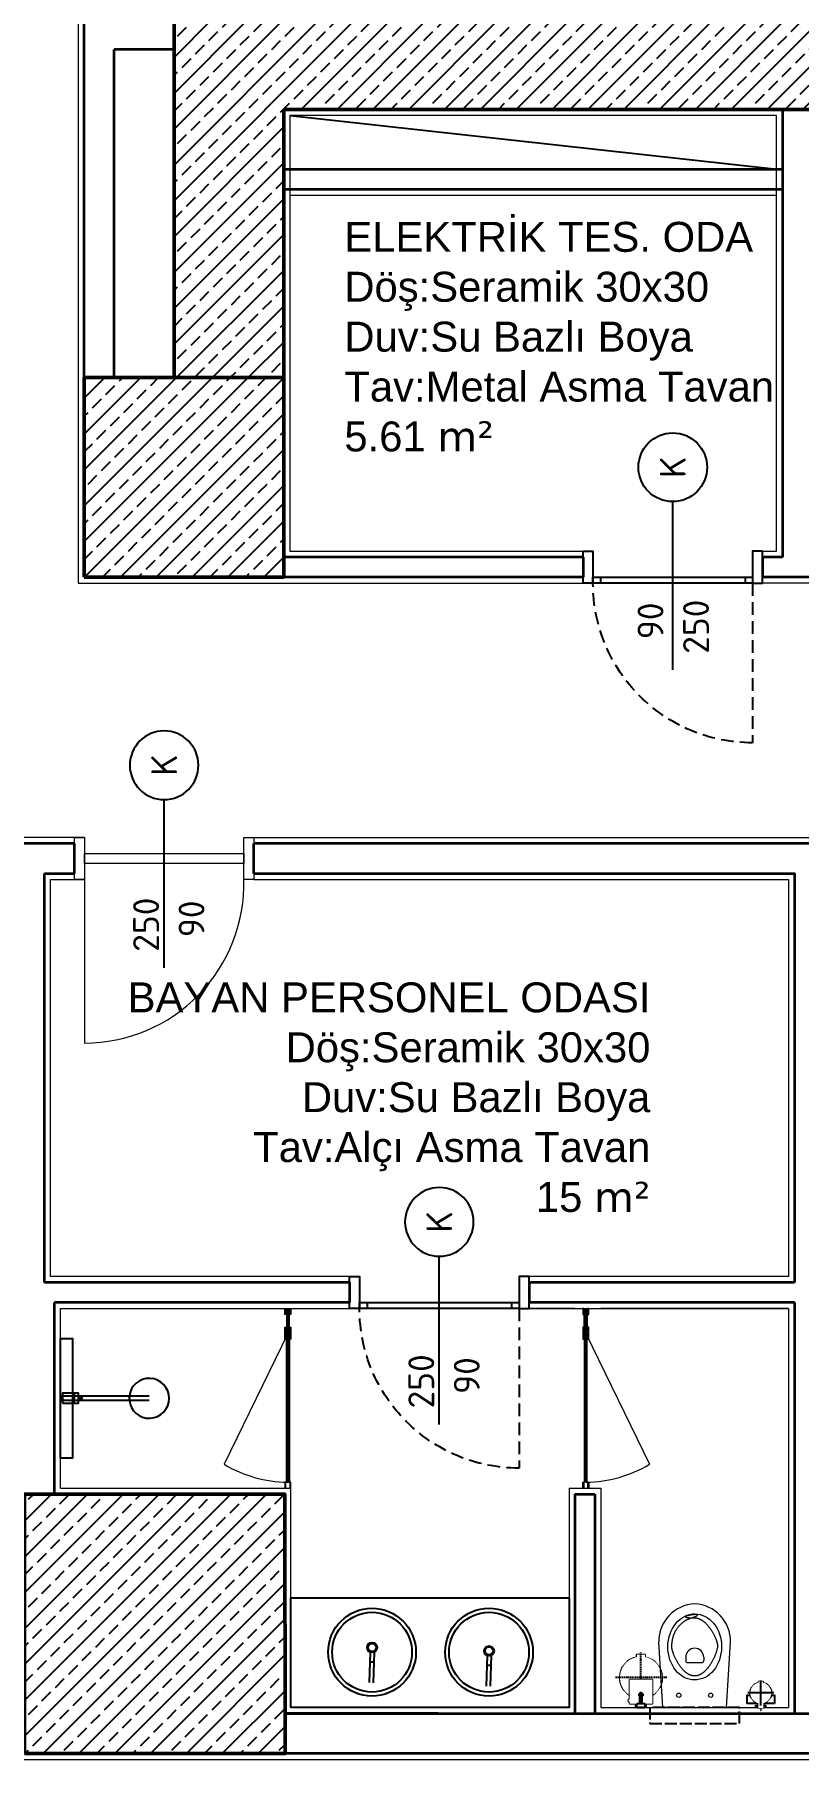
# Model space of a CAD drawing. Header units: millimetres. Extents: x 1443065 to 1517367, y 3763150 to 3779068.
# Drawn here: x 1502028 to 1502411, y 3765844 to 3766709 of the extents above; entities that cross this region are included whole.
import ezdxf
from ezdxf.enums import TextEntityAlignment as Align

# ---------------------------------------------------------------- set-up
doc = ezdxf.new("R2010")
doc.units = ezdxf.units.MM
doc.set_wipeout_variables(frame=1)
for name, pattern in [('ACAD_ISO02W100', [15, 12, -3]), ('HIDDEN', [9.525, 6.35, -3.175]), ('HIDDEN2', [0.1875, 0.125, -0.0625])]:
    doc.linetypes.add(name, pattern=pattern)
for name, color, linetype in [('1 vitrifiye', 141, 'Continuous'), ('1-Tefriş', 51, 'Continuous'), ('HATCH 1', 253, 'Continuous'), ('HIDDEN', 124, 'HIDDEN'), ('m-DOG_', 4, 'Continuous'), ('m-TAR_duvar', 8, 'Continuous'), ('m-TFR_vitrifiye', 1, 'Continuous'), ('m-YAZ_poz', 7, 'Continuous'), ('SANITARY', 152, 'Continuous'), ('SANITARY 1', 124, 'Continuous')]:
    doc.layers.add(name, color=color, linetype=linetype)
for name, color, linetype, lineweight in [('DUVAR', 2, 'Continuous', 35), ('MAHAL', 52, 'Continuous', 13), ('MERDIVEN', 4, 'Continuous', 20), ('SIVA', 3, 'Continuous', 9), ('TASIYICI', 170, 'Continuous', 50), ('TEFRIS', 165, 'Continuous', 15)]:
    doc.layers.add(name, color=color, linetype=linetype, lineweight=lineweight)
doc.styles.add('mono', font='isocpeur.ttf')
doc.styles.get("Standard").update_dxf_attribs({"font": 'arial.ttf'})
pattern_1 = [(45, (78491.543, -87954.948), (-8.98025612, 8.98025612), []), (45, (78500.523, -87954.948), (-8.98025612, 8.98025612), [6.35, -3.175])]

# ---------------------------------------------------------------- blocks, each defined once
blk = doc.blocks.new('m-penpoz')
blk.add_line((0, -1.625), (0, 0))
blk.add_circle((0, 0.332), 0.332)
blk.add_attdef('POZNO', text='', height=0.18).set_placement((0, 0.332), align=Align.MIDDLE)
blk.add_attdef('WIDTH', text='', height=0.18, rotation=90).set_placement((0, -1.625), align=Align.BOTTOM_LEFT)
blk.add_attdef('HEIGHT', text='', height=0.18, rotation=90).set_placement((0.069, -1.625), align=Align.TOP_LEFT)
blk = doc.blocks.new('90lık Kqpı')
at = {"layer": 'm-DOG_', "linetype": 'HIDDEN'}
blk.add_line((-8, -5), (-88, -5), dxfattribs=at)
at = {"layer": 'm-DOG_'}
for p, q in [((-5, -8.77), (-8, -8.77)), ((-5, -81.23), (-8, -81.23))]:
    blk.add_line(p, q, dxfattribs=at)
for points in [[(8, 0), (8, -5), (-8, -5), (-8, 0)], [(-8, -5), (-8, -85), (-5, -85), (-5, -5)], [(8, -90), (8, -85), (-8, -85), (-8, -90)]]:
    blk.add_lwpolyline(points, close=True, dxfattribs=at)
at = {"layer": 'm-DOG_', "linetype": 'HIDDEN'}
blk.add_arc((-8, -5), 80, 180, 270, dxfattribs=at)
blk = doc.blocks.new('A$C00621B5F')
at = {"layer": 'HATCH 1'}
for points in [[(57, -100), (-57, -100)], [(57, -100.7), (-57, -100.7)], [(57, -102), (-57, -102)], [(57, -104.1), (-57, -104.1)], [(57, -106.7), (-57, -106.7)], [(57, -109.9), (-57, -109.9)], [(57, -114.6), (-57, -114.6)], [(57, -122), (-57, -122)]]:
    blk.add_lwpolyline(points, dxfattribs=at)
at = {"layer": 'SANITARY'}
blk.add_lwpolyline([(-20, -20), (-20, 0), (20, 0), (20, -20), (57, -20), (57, -140), (-57, -140), (-57, -40), (-59, -40, -1), (-59, -32), (-57, -32), (-57, -20)], format="xyb", close=True, dxfattribs=at)
at = {"layer": 'SANITARY 1'}
for points in [[(-20, -20), (-20, -20), (-20, 0), (20, 0), (20, -20), (0, -20)], [(-59, -32), (-57, -32)], [(-59, -40), (-57, -40)], [(-57, -32), (-19.2, -32)], [(-18.6, -40), (-57, -40)], [(-2.3, -52.7), (0, -20), (0, -10), (-20, -10), (-20, -20), (-17.7, -52.7)], [(-0.8, -32), (54, -32), (54, -40), (-1.4, -40)]]:
    blk.add_lwpolyline(points, dxfattribs=at)
blk.add_circle((-10, -62.5), 12.5, dxfattribs=at)
blk.add_arc((-59, -36), 4, 90, 270, dxfattribs=at)
blk.add_wipeout([(-57, -20), (-20, -20), (-20, -10), (-20, 0), (20, 0), (20, -20), (57, -20), (57, -140), (-57, -140), (-57, -40), (-59, -40), (-59.7, -39.9), (-60.4, -39.8), (-61, -39.5), (-61.5, -39.1), (-61.8, -38.8), (-62.2, -38.3), (-62.5, -38), (-62.8, -37.3), (-62.9, -36.7), (-63, -36), (-62.9, -35.2), (-62.7, -34.6), (-62.5, -34), (-62.1, -33.5), (-61.7, -33), (-61.2, -32.7), (-60.7, -32.4), (-60.1, -32.1), (-59.7, -32.1), (-59, -32), (-57, -32)]).dxf.layer = 'SANITARY 1'
blk = doc.blocks.new('A$C34477918')
at = {"layer": 'SANITARY'}
blk.add_lwpolyline([(-48, 25), (0, 25), (0, -25), (-48, -25, -0.804346), (-253.1, -20), (-265, -20), (-265, 20), (-253, 20, -0.804515), (-48, 25)], format="xyb", close=True, dxfattribs=at)
at = {"layer": 'SANITARY 1'}
blk.add_lwpolyline([(-265, 20), (-253, 20, 0.087238), (-253.1, -20), (-265, -20)], format="xyb", close=True, dxfattribs=at)
blk.add_lwpolyline([(-48, 25, 0.784465), (-48.1, 25), (0, 25), (0, -25), (-48.1, -25)], format="xyb", dxfattribs=at)
blk.add_arc((-150, 0), 105, 346.22585, 13.77415, dxfattribs=at)
at = {"color": 124}
for points in [[(-253, 20), (-253.7, 15.7), (-254.2, 11.6), (-254.7, 7.6), (-254.7, 4.1), (-255, 0), (-255, -3), (-254.8, -6.5), (-254.4, -9.6), (-253.8, -14.3), (-253.5, -17.3), (-253.1, -20), (-265, -20), (-265, 20)], [(-48, 25), (-47, 19.3), (-45.8, 12.9), (-45.4, 6.5), (-45, 0), (-45.4, -6.5), (-45.7, -12), (-46.5, -17.5), (-48, -25), (0, -25), (0, 25)]]:
    blk.add_wipeout(points, dxfattribs=at).dxf.layer = 'SANITARY'
at = {"color": 21}
blk.add_wipeout([(-45, 0), (-45.8, 12.9), (-48.2, 25.6), (-52.1, 37.9), (-57.5, 49.7), (-64.3, 60.7), (-72.4, 70.7), (-81.7, 79.7), (-92, 87.5), (-103.2, 94), (-115.1, 99), (-127.5, 102.6), (-140.3, 104.6), (-153.2, 105), (-166.1, 103.8), (-178.7, 101), (-190.9, 96.7), (-202.5, 90.9), (-213.3, 83.8), (-223.1, 75.4), (-231.8, 65.8), (-239.3, 55.3), (-245.4, 43.9), (-250.1, 31.8), (-253.2, 19.3), (-254.8, 6.5), (-254.8, -6.5), (-253.2, -19.3), (-250.1, -31.8), (-245.4, -43.9), (-239.3, -55.3), (-231.8, -65.8), (-223.1, -75.4), (-213.3, -83.8), (-202.5, -90.9), (-190.9, -96.7), (-178.7, -101), (-166.1, -103.8), (-153.2, -105), (-140.3, -104.6), (-127.5, -102.6), (-115.1, -99), (-103.2, -94), (-92, -87.5), (-81.7, -79.7), (-72.4, -70.7), (-64.3, -60.7), (-57.5, -49.7), (-52.1, -37.9), (-48.2, -25.6), (-45.8, -12.9)], dxfattribs=at).dxf.layer = 'SANITARY'
at = {"layer": 'HIDDEN'}
for points in [[(-150, 130), (-150, -130)], [(-24, 0), (-276, 0)]]:
    blk.add_lwpolyline(points, dxfattribs=at)
blk = doc.blocks.new('A$C168D751E')
blk.add_wipeout([(0, 0), (17, 0), (17.6, -0.1), (18.2, -0.2), (18.6, -0.5), (19, -0.8), (19.4, -1.2), (19.6, -1.5), (19.8, -2), (19.9, -2.4), (20, -3), (20, -3.6), (20, -15), (56.3, -15), (57.2, -13.7), (58.8, -12.1), (60.2, -11.2), (62, -10.5), (63.3, -10.1), (65, -10), (66.2, -10.1), (68.2, -10.5), (69.7, -11.2), (71, -12), (72.1, -13), (73.1, -14.1), (73.8, -15.2), (74.3, -16.2), (74.7, -17.4), (75, -19), (75, -20.9), (74.7, -22.6), (74, -24.5), (72.9, -26.1), (71.8, -27.3), (70.6, -28.3), (69.4, -29), (68, -29.6), (66.6, -29.9), (65, -30), (63.5, -29.9), (62.2, -29.6), (60.9, -29.1), (59.6, -28.4), (58.8, -27.8), (57.9, -27.1), (57.3, -26.4), (56.8, -25.7), (56.3, -25), (20, -25), (20, -37), (19.7, -38.3), (19.1, -39.1), (18.3, -39.7), (17.7, -39.9), (17, -40), (0, -40)]).dxf.layer = 'SANITARY 1'
at = {"layer": 'SANITARY'}
blk.add_lwpolyline([(0, 0), (0, -40), (17, -40, 0.391502), (20, -37), (20, -25), (56.3, -25, 3.732498), (56.3, -15), (20, -15), (20, -3.6, 0.457252), (17, 0)], format="xyb", close=True, dxfattribs=at)
at = {"layer": 'SANITARY 1'}
blk.add_lwpolyline([(17, 0), (0, 0), (0, -40), (17, -40, 0.414214), (20, -37), (20, -3, 0.414214)], format="xyb", close=True, dxfattribs=at)
for points in [[(20, -15), (56.3, -15)], [(20, -25), (56.3, -25)]]:
    blk.add_lwpolyline(points, dxfattribs=at)
blk.add_circle((65, -20), 5, dxfattribs=at)
blk.add_arc((65, -20), 10, 209.99657, 150.00343, dxfattribs=at)
blk = doc.blocks.new('wc k')
at = {"layer": '1-Tefriş', "linetype": 'HIDDEN2', "ltscale": 0.5}
blk.add_line((431501.05, 73803.41, 1380.72), (431492.05, 73803.41, 1380.72), dxfattribs=at)
at = {"layer": '1-Tefriş'}
for points, elevation in [([(431494.05, 73800.91), (431495.05, 73800.91), (431495.05, 73805.71), (431494.05, 73805.71)], 0), ([(431495.05, 73802.21), (431497.05, 73802.21), (431497.05, 73804.61), (431495.05, 73804.61)], 0), ([(431496.05, 73810.21), (431496.05, 73804.61)], 1380.72), ([(431496.05, 73802.21), (431496.05, 73796.61), (431500.25, 73796.61), (431500.25, 73810.21), (431496.05, 73810.21)], 1380.72)]:
    blk.add_lwpolyline(points, dxfattribs=dict(at, elevation=elevation))
blk = doc.blocks.new('klozet2')
at = {"layer": '1 vitrifiye', "color": 4, "linetype": 'Continuous', "lineweight": 0}
for p, q in [((0, 16), (-33, 18)), ((0, 0), (0, 16)), ((-25.28, 4.5), (-23.56, 4.5)), ((-22.56, -3.5), (-22.56, 3.5)), ((-25.28, -4.5), (-23.56, -4.5))]:
    blk.add_line(p, q, dxfattribs=at)
for centre in [(-6.2, 8), (-6.2, -8)]:
    blk.add_circle(centre, 1.07, dxfattribs=at)
for centre, radius, start, end in [((-33.14, -0.88), 18.88, 89.56564, 177.33804), ((-25.28, 0), 4.5, 90, 180), ((-25.28, 0), 4.5, 180, 270), ((-23.56, 3.5), 1, 0, 90), ((-33.14, 0.88), 18.88, 182.66196, 270.43436), ((-23.56, -3.5), 1, 270, 0)]:
    blk.add_arc(centre, radius, start, end, dxfattribs=at)
at = {"layer": '1-Tefriş', "xscale": -1}
blk.add_blockref('wc k', (431493.99, -73770.29, -1380.72), dxfattribs=at)
at = {"layer": 'SANITARY', "color": 65, "xscale": 0.1, "yscale": 0.1, "zscale": 0.1, "rotation": 359.9999658251877}
blk.add_blockref('A$C34477918', (-0.06, -26.93), dxfattribs=at)
at = {"layer": '1 vitrifiye', "color": 4, "linetype": 'Continuous', "lineweight": 0}
blk.add_line((0, 0), (0, -16), dxfattribs=at)
blk.add_ellipse((-30.43, 0), major_axis=(-16.57, 0.06), ratio=0.812391, dxfattribs=at)
at = {"layer": 'TEFRIS', "color": 4, "linetype": 'Continuous'}
blk.add_lwpolyline([(-45, 0), (-45, 0.14), (-44.99, 0.29), (-44.98, 0.43), (-44.97, 0.57), (-44.95, 0.71), (-44.93, 0.86), (-44.91, 1), (-44.88, 1.14), (-44.85, 1.28), (-44.81, 1.42), (-44.78, 1.56), (-44.73, 1.7), (-44.69, 1.83), (-44.64, 1.97), (-44.59, 2.11), (-44.54, 2.25), (-44.48, 2.38), (-44.42, 2.52), (-44.36, 2.65), (-44.29, 2.79), (-44.22, 2.92), (-44.15, 3.06), (-44.07, 3.19), (-44, 3.32), (-43.92, 3.45), (-43.83, 3.59), (-43.75, 3.72), (-43.66, 3.85), (-43.57, 3.98), (-43.48, 4.1), (-43.38, 4.23), (-43.29, 4.36), (-43.19, 4.48), (-43.09, 4.61), (-42.98, 4.74), (-42.88, 4.86), (-42.77, 4.98), (-42.66, 5.11), (-42.43, 5.35), (-42.2, 5.59), (-41.96, 5.82), (-41.71, 6.06), (-41.46, 6.29), (-41.2, 6.51), (-40.94, 6.73), (-40.67, 6.95), (-40.4, 7.16), (-40.12, 7.37), (-39.84, 7.58), (-39.56, 7.78), (-39.27, 7.98), (-38.99, 8.17), (-38.69, 8.36), (-38.4, 8.54), (-38.11, 8.72), (-37.81, 8.9), (-37.52, 9.07), (-37.23, 9.23), (-36.93, 9.39), (-36.64, 9.54), (-36.35, 9.69), (-36.06, 9.84), (-35.77, 9.98), (-35.48, 10.11), (-35.2, 10.24), (-34.92, 10.36), (-34.65, 10.47), (-34.38, 10.58), (-34.11, 10.69), (-33.85, 10.78), (-33.59, 10.87), (-33.34, 10.96), (-33.1, 11.04), (-32.86, 11.11), (-32.63, 11.17), (-32.41, 11.23), (-32.2, 11.29), (-31.99, 11.33), (-31.79, 11.37), (-31.61, 11.4), (-31.43, 11.42), (-31.26, 11.44), (-31.1, 11.45), (-30.94, 11.45), (-30.77, 11.45), (-30.59, 11.43), (-30.39, 11.41), (-30.19, 11.38), (-29.97, 11.35), (-29.75, 11.31), (-29.51, 11.26), (-29.27, 11.2), (-29.01, 11.14), (-28.75, 11.07), (-28.48, 11), (-28.21, 10.91), (-27.93, 10.82), (-27.64, 10.73), (-27.34, 10.63), (-27.05, 10.52), (-26.74, 10.41), (-26.43, 10.29), (-26.12, 10.16), (-25.81, 10.03), (-25.49, 9.89), (-25.17, 9.75), (-24.85, 9.6), (-24.52, 9.44), (-24.2, 9.28), (-23.87, 9.12), (-23.55, 8.95), (-23.22, 8.77), (-22.9, 8.59), (-22.58, 8.41), (-22.26, 8.21), (-21.94, 8.02), (-21.63, 7.82), (-21.31, 7.61), (-21.01, 7.4), (-20.7, 7.19), (-20.4, 6.97), (-20.11, 6.75), (-19.82, 6.52), (-19.54, 6.29), (-19.27, 6.05), (-19, 5.81), (-18.87, 5.69), (-18.74, 5.57), (-18.61, 5.45), (-18.49, 5.32), (-18.36, 5.2), (-18.24, 5.07), (-18.12, 4.94), (-18.01, 4.81), (-17.89, 4.69), (-17.78, 4.56), (-17.67, 4.43), (-17.57, 4.29), (-17.46, 4.16), (-17.36, 4.03), (-17.26, 3.89), (-17.17, 3.76), (-17.08, 3.62), (-16.99, 3.49), (-16.9, 3.35), (-16.82, 3.21), (-16.74, 3.07), (-16.66, 2.93), (-16.58, 2.79), (-16.51, 2.65), (-16.45, 2.51), (-16.38, 2.37), (-16.32, 2.23), (-16.26, 2.08), (-16.21, 1.94), (-16.16, 1.79), (-16.11, 1.65), (-16.07, 1.5), (-16.03, 1.35), (-15.99, 1.2), (-15.96, 1.06), (-15.94, 0.91), (-15.91, 0.76), (-15.89, 0.61), (-15.88, 0.46), (-15.87, 0.3), (-15.86, 0.15), (-15.86, 0), (-15.86, -0.15), (-15.87, -0.3), (-15.88, -0.44), (-15.89, -0.59), (-15.91, -0.73), (-15.93, -0.88), (-15.96, -1.02), (-15.99, -1.17), (-16.02, -1.31), (-16.06, -1.46), (-16.1, -1.6), (-16.14, -1.74), (-16.19, -1.88), (-16.24, -2.02), (-16.29, -2.17), (-16.35, -2.31), (-16.41, -2.44), (-16.47, -2.58), (-16.54, -2.72), (-16.61, -2.86), (-16.68, -3), (-16.76, -3.13), (-16.83, -3.27), (-16.92, -3.4), (-17, -3.54), (-17.09, -3.67), (-17.18, -3.8), (-17.27, -3.93), (-17.36, -4.07), (-17.46, -4.2), (-17.56, -4.33), (-17.66, -4.45), (-17.77, -4.58), (-17.88, -4.71), (-17.98, -4.84), (-18.1, -4.96), (-18.21, -5.09), (-18.32, -5.21), (-18.44, -5.33), (-18.56, -5.46), (-18.81, -5.7), (-19.06, -5.94), (-19.32, -6.17), (-19.58, -6.4), (-19.86, -6.63), (-20.13, -6.85), (-20.41, -7.07), (-20.7, -7.28), (-20.99, -7.49), (-21.29, -7.7), (-21.58, -7.9), (-21.88, -8.1), (-22.19, -8.29), (-22.49, -8.48), (-22.8, -8.66), (-23.11, -8.84), (-23.42, -9.01), (-23.73, -9.18), (-24.03, -9.34), (-24.34, -9.5), (-24.65, -9.65), (-24.96, -9.8), (-25.26, -9.94), (-25.56, -10.07), (-25.86, -10.2), (-26.16, -10.33), (-26.45, -10.45), (-26.74, -10.56), (-27.02, -10.66), (-27.3, -10.76), (-27.57, -10.86), (-27.84, -10.94), (-28.1, -11.03), (-28.35, -11.1), (-28.6, -11.17), (-28.84, -11.23), (-29.07, -11.28), (-29.29, -11.33), (-29.51, -11.37), (-29.71, -11.4), (-29.91, -11.43), (-30.09, -11.45), (-30.27, -11.46), (-30.43, -11.46), (-30.65, -11.46), (-30.88, -11.46), (-31.12, -11.45), (-31.36, -11.44), (-31.59, -11.43), (-31.83, -11.41), (-32.06, -11.39), (-32.29, -11.37), (-32.51, -11.35), (-32.73, -11.33), (-32.96, -11.3), (-33.17, -11.27), (-33.39, -11.24), (-33.6, -11.2), (-33.81, -11.17), (-34.02, -11.13), (-34.23, -11.09), (-34.43, -11.04), (-34.63, -11), (-34.83, -10.95), (-35.02, -10.9), (-35.22, -10.85), (-35.41, -10.8), (-35.59, -10.75), (-35.78, -10.69), (-35.96, -10.63), (-36.15, -10.57), (-36.32, -10.51), (-36.5, -10.45), (-36.67, -10.38), (-36.85, -10.32), (-37.02, -10.25), (-37.18, -10.18), (-37.35, -10.11), (-37.51, -10.04), (-37.67, -9.96), (-37.83, -9.89), (-37.99, -9.81), (-38.14, -9.74), (-38.29, -9.66), (-38.44, -9.58), (-38.59, -9.5), (-38.88, -9.33), (-39.16, -9.16), (-39.43, -8.99), (-39.69, -8.82), (-39.94, -8.64), (-40.19, -8.46), (-40.43, -8.27), (-40.66, -8.09), (-40.88, -7.9), (-41.1, -7.71), (-41.31, -7.52), (-41.51, -7.33), (-41.7, -7.14), (-41.88, -6.95), (-42.06, -6.76), (-42.23, -6.57), (-42.4, -6.38), (-42.55, -6.19), (-42.7, -6), (-42.85, -5.82), (-42.98, -5.64), (-43.12, -5.46), (-43.24, -5.28), (-43.36, -5.1), (-43.47, -4.93), (-43.58, -4.77), (-43.68, -4.6), (-43.77, -4.45), (-43.86, -4.29), (-43.94, -4.14), (-44.02, -4), (-44.09, -3.86), (-44.22, -3.61), (-44.32, -3.38), (-44.41, -3.18), (-44.48, -3.01), (-44.53, -2.87), (-44.56, -2.78), (-44.76, -2.17), (-44.95, -1.61), (-45.12, -1.11), (-45.29, -0.65), (-45.44, -0.25), (-45.58, 0.1), (-45.65, 0.26), (-45.71, 0.41), (-45.78, 0.54), (-45.84, 0.67), (-45.89, 0.78), (-45.95, 0.89), (-46, 0.98), (-46.05, 1.06), (-46.1, 1.14), (-46.14, 1.2), (-46.19, 1.26), (-46.23, 1.3), (-46.26, 1.34), (-46.3, 1.37), (-46.33, 1.39), (-46.37, 1.4), (-46.4, 1.41), (-46.42, 1.4), (-46.45, 1.39), (-46.47, 1.37), (-46.5, 1.35), (-46.52, 1.32), (-46.54, 1.28), (-46.55, 1.23), (-46.57, 1.18), (-46.58, 1.12), (-46.59, 1.06), (-46.6, 0.99), (-46.61, 0.92), (-46.62, 0.84), (-46.62, 0.66), (-46.63, 0.47), (-46.62, 0.27), (-46.61, 0.05), (-46.6, -0.18), (-46.58, -0.42), (-46.56, -0.67), (-46.53, -0.93), (-46.5, -1.19), (-46.46, -1.46), (-46.42, -1.72), (-46.38, -1.99), (-46.33, -2.25), (-46.28, -2.51), (-46.23, -2.76), (-46.18, -3), (-46.13, -3.24), (-46.07, -3.46), (-46.01, -3.67), (-45.96, -3.86), (-45.9, -4.04), (-45.84, -4.2), (-45.81, -4.27), (-45.78, -4.34), (-45.75, -4.4), (-45.72, -4.45), (-45.69, -4.5), (-45.66, -4.55), (-45.63, -4.58), (-45.6, -4.61), (-45.57, -4.63), (-45.55, -4.65), (-45.52, -4.66), (-45.49, -4.66), (-45.46, -4.65), (-45.44, -4.63), (-45.41, -4.61), (-45.38, -4.58), (-45.36, -4.54), (-45.33, -4.49), (-45.31, -4.43), (-45.29, -4.36), (-45.26, -4.28), (-45.24, -4.19), (-45.22, -4.09), (-45.2, -3.98), (-45.18, -3.87), (-45.16, -3.74), (-45.14, -3.59), (-45.13, -3.44), (-45.11, -3.28), (-45.09, -3.1), (-45.07, -2.71), (-45.04, -2.28), (-45.02, -1.79), (-45.01, -1.25), (-45, -0.65), (-45, 0)], close=True, dxfattribs=at)
at = {"layer": 'SANITARY', "color": 65}
for name, p, xscale, yscale, zscale, rotation in [('A$C34477918', (0.14, 33.12, -1380.72), 0.05, 0.05, 0.05, 359.9999658251877), ('A$C00621B5F', (0, -26.93), -0.1, 0.1, 0.1, 269.9999658251876)]:
    blk.add_blockref(name, p, dxfattribs=dict(at, xscale=xscale, yscale=yscale, zscale=zscale, rotation=rotation))
at = {"layer": '1 vitrifiye', "color": 4, "linetype": 'Continuous', "lineweight": 0}
blk.add_line((0, -16), (-33, -18), dxfattribs=at)
at = {"layer": 'SANITARY', "color": 124, "xscale": -0.1, "yscale": 0.1, "zscale": 0.1}
blk.add_blockref('A$C168D751E', (0, -24.93), dxfattribs=at)
at = {"layer": '1 vitrifiye', "color": 4, "linetype": 'ACAD_ISO02W100', "ltscale": 0.5}
blk.add_lwpolyline([(0, -22.5), (8, -22.5), (8, 22.5), (0, 22.5)], close=True, dxfattribs=at)

msp = doc.modelspace()

# ---------------------------------------------------------------- hatches: boundary and pattern name
at = {"layer": 'm-TAR_duvar'}
h = msp.add_hatch(dxfattribs=at)
h.set_pattern_fill('ANSI33', color=256, scale=2)
h.set_pattern_definition(pattern_1)
h.paths.add_polyline_path([(1502828.56, 3766715.97), (1502828.56, 3766725.97), (1502783.56, 3766725.97), (1502783.56, 3766715.97), (1502098.49, 3766715.97), (1502098.49, 3766536.58), (1502153.49, 3766536.58), (1502153.49, 3766670.97), (1502773.56, 3766670.97), (1502773.56, 3766536.58), (1502828.56, 3766536.58)])
h = msp.add_hatch(dxfattribs=at)
h.set_pattern_fill('ANSI33', color=256, scale=2)
h.set_pattern_definition(pattern_1)
h.paths.add_polyline_path([(1502153.49, 3766536.58), (1502053.49, 3766536.58), (1502053.49, 3766436.58), (1502153.49, 3766436.58)])
h = msp.add_hatch(dxfattribs=at)
h.set_pattern_fill('ANSI33', color=256, scale=2)
h.set_pattern_definition([(45, (79361.977, -91424.947), (-8.98025612, 8.98025612), []), (45, (79370.957, -91424.947), (-8.98025612, 8.98025612), [6.35, -3.175])])
h.paths.add_polyline_path([(1502023.38, 3765847.09), (1502154.03, 3765847.09), (1502153.81, 3765977.09), (1502023.38, 3765977.09)])

# ---------------------------------------------------------------- linework, layer by layer
at = {"layer": 'DUVAR'}
for p, q in [((1502053.32, 3766536.8), (1502053.32, 3766716.05)), ((1502098.32, 3766701.05), (1502068.32, 3766701.05)), ((1502068.32, 3766536.8), (1502068.32, 3766701.05)), ((1502403.35, 3766670.97), (1502403.35, 3766446.58)), ((1502153.5, 3766640.97), (1502403.53, 3766640.97)), ((1502153.5, 3766630.97), (1502403.53, 3766630.97)), ((1502303.32, 3766446.58), (1502153.32, 3766446.58)), ((1502303.32, 3766446.58), (1502303.32, 3766436.58)), ((1502403.35, 3766446.58), (1502393.32, 3766446.58)), ((1502393.32, 3766446.58), (1502393.32, 3766436.58)), ((1502303.32, 3766436.58), (1502153.32, 3766436.58)), ((1502533.35, 3766436.58), (1502393.32, 3766436.58)), ((1502048.38, 3766303.09), (1502008.38, 3766303.09)), ((1502048.38, 3766288.09), (1502048.38, 3766303.09)), ((1502773.38, 3766303.09), (1502138.38, 3766303.09)), ((1502138.38, 3766288.09), (1502138.38, 3766303.09)), ((1502033.38, 3766083.09), (1502033.38, 3766288.09)), ((1502186.3, 3766083.09), (1502033.38, 3766083.09)), ((1502409.3, 3766083.09), (1502276.3, 3766083.09)), ((1502038.38, 3765977.09), (1502038.38, 3766073.09)), ((1502186.3, 3766073.09), (1502038.38, 3766073.09)), ((1502409.3, 3766073.09), (1502276.3, 3766073.09)), ((1502299.3, 3765977.09), (1502309.3, 3765977.09)), ((1502153.81, 3765867.09), (1502254.17, 3765867.09)), ((1502230.7, 3765867.09), (1502154, 3765867.09)), ((1502154, 3765867.08), (1502657.94, 3765867.08)), ((1502264.17, 3765867.09), (1502409.3, 3765867.09)), ((1502291.25, 3765867.08), (1502657.94, 3765867.08)), ((1502743.38, 3765847.09), (1502153.36, 3765847.09))]:
    msp.add_line(p, q, dxfattribs=at)
for points in [[(1502033.38, 3766288.09), (1502048.38, 3766288.09)], [(1502138.38, 3766288.09), (1502409.3, 3766288.09), (1502409.3, 3766083.09)], [(1502186.3, 3766083.09), (1502186.3, 3766073.09)], [(1502276.3, 3766083.09), (1502276.3, 3766073.09)], [(1502409.3, 3766073.09), (1502409.3, 3765867.08)], [(1502299.3, 3765977.09), (1502299.3, 3765867.08)], [(1502309.3, 3765977.09), (1502309.3, 3765867.08)]]:
    msp.add_lwpolyline(points, dxfattribs=at)
at = {"layer": 'm-TFR_vitrifiye'}
for p, q in [((1502156.5, 3766667.97), (1502400.53, 3766640.97)), ((1502196.36, 3765882.6), (1502196.81, 3765897.89)), ((1502198.36, 3765882.54), (1502198.81, 3765897.83)), ((1502198.66, 3765892.83), (1502196.66, 3765892.89)), ((1502254.96, 3765880.89), (1502255.41, 3765896.18)), ((1502257.26, 3765891.12), (1502255.26, 3765891.18)), ((1502256.96, 3765880.84), (1502257.41, 3765896.12))]:
    msp.add_line(p, q, dxfattribs=at)
for points in [[(1502041.38, 3766055.03), (1502047.38, 3766055.03), (1502047.38, 3765995.03), (1502041.38, 3765995.03)], [(1502042.38, 3766022.59), (1502050.38, 3766022.59), (1502050.38, 3766027.59), (1502042.38, 3766027.59)], [(1502156.81, 3765925.08), (1502296.3, 3765925.08), (1502296.3, 3765870.08), (1502156.81, 3765870.08)]]:
    msp.add_lwpolyline(points, close=True, dxfattribs=at)
for points in [[(1502047.88, 3766022.59), (1502047.88, 3766027.59)], [(1502048.38, 3766022.59), (1502048.38, 3766027.59)], [(1502085.88, 3766026.09), (1502041.38, 3766026.09), (1502041.38, 3766024.09), (1502085.88, 3766024.09)]]:
    msp.add_lwpolyline(points, dxfattribs=at)
msp.add_lwpolyline([(1502052.38, 3766025.04), (1502052.38, 3766025.14, 0.414214), (1502052.18, 3766025.34), (1502050.38, 3766025.34), (1502050.38, 3766024.84), (1502052.18, 3766024.84, 0.414214)], format="xyb", close=True, dxfattribs=at)
for centre, radius in [((1502197.58, 3765897.85), 22), ((1502197.58, 3765897.85), 20), ((1502256.21, 3765897.85), 22), ((1502256.21, 3765897.85), 20), ((1502197.62, 3765900.2), 2.5), ((1502197.62, 3765900.2), 2), ((1502256.22, 3765898.49), 2.5), ((1502256.22, 3765898.49), 2)]:
    msp.add_circle(centre, radius, dxfattribs=at)
for centre, radius, start, end in [((1502085.88, 3766025.09), 10, 185.73917, 174.26083), ((1502075.17, 3766025.09), 1, 270, 90)]:
    msp.add_arc(centre, radius, start, end, dxfattribs=at)
at = {"layer": 'MERDIVEN'}
for p, q in [((1502053.38, 3766293.09), (1502053.38, 3766203.09)), ((1502153.92, 3766067.59, 0), (1502154.32, 3766067.59, 0)), ((1502156.42, 3766067.59, 0), (1502156.81, 3766067.59, 0)), ((1502303.7, 3766067.59, 0), (1502303.3, 3766067.59, 0)), ((1502306.2, 3766067.59, 0), (1502305.8, 3766067.59, 0)), ((1502154.32, 3766057.79, 0), (1502153.92, 3766057.79, 0)), ((1502156.81, 3766057.79, 0), (1502156.42, 3766057.79, 0)), ((1502303.3, 3766057.79, 0), (1502303.7, 3766057.79, 0)), ((1502305.8, 3766057.79, 0), (1502306.2, 3766057.79, 0)), ((1502153.92, 3765982.59, 0), (1502154.32, 3765982.59, 0)), ((1502156.42, 3765982.59, 0), (1502156.81, 3765982.59, 0)), ((1502303.7, 3765982.59, 0), (1502303.3, 3765982.59, 0)), ((1502306.2, 3765982.59, 0), (1502305.8, 3765982.59, 0))]:
    msp.add_line(p, q, dxfattribs=at)
at = {"layer": 'MERDIVEN', "extrusion": (-4.29454e-08, 2.75658e-07, 1)}
for p, q in [((1502154.63, 3766069.54, 0), (1502154.63, 3766058.34, 0)), ((1502156.13, 3766058.34, 0), (1502156.13, 3766069.54, 0))]:
    msp.add_line(p, q, dxfattribs=at)
at = {"layer": 'MERDIVEN', "extrusion": (4.29454e-08, 2.75658e-07, 1)}
for p, q in [((1502303.98, 3766058.34, 0), (1502303.98, 3766069.54, 0)), ((1502305.48, 3766069.54, 0), (1502305.48, 3766058.34, 0))]:
    msp.add_line(p, q, dxfattribs=at)
at = {"layer": 'MERDIVEN', "extrusion": (-4.38494e-08, 1.50405e-07, 1)}
for p, q in [((1502154.63, 3766058.34, 0), (1502154.89, 3766058.04, 0)), ((1502154.89, 3766058.04, 0), (1502155.88, 3766058.04, 0)), ((1502156.13, 3766058.34, 0), (1502155.88, 3766058.04, 0)), ((1502154.63, 3765983.38, 0), (1502154.89, 3765983.09, 0)), ((1502154.89, 3765983.09, 0), (1502155.88, 3765983.09, 0)), ((1502156.13, 3765983.38, 0), (1502155.88, 3765983.09, 0))]:
    msp.add_line(p, q, dxfattribs=at)
at = {"layer": 'MERDIVEN', "extrusion": (-4.38494e-08, -1.50405e-07, 1)}
for p, q in [((1502154.63, 3766057.24, 0), (1502154.89, 3766057.54, 0)), ((1502154.89, 3766057.54, 0), (1502155.88, 3766057.54, 0)), ((1502156.13, 3766057.24, 0), (1502155.88, 3766057.54, 0))]:
    msp.add_line(p, q, dxfattribs=at)
at = {"layer": 'MERDIVEN', "extrusion": (-4.29454e-08, -2.75658e-07, 1)}
for p, q in [((1502154.63, 3765983.38, 0), (1502154.63, 3766057.24, 0)), ((1502156.13, 3766057.24, 0), (1502156.13, 3765983.38, 0))]:
    msp.add_line(p, q, dxfattribs=at)
at = {"layer": 'MERDIVEN', "extrusion": (4.38494e-08, 1.50405e-07, 1)}
for p, q in [((1502303.98, 3766058.34, 0), (1502304.23, 3766058.04, 0)), ((1502305.23, 3766058.04, 0), (1502304.23, 3766058.04, 0)), ((1502305.48, 3766058.34, 0), (1502305.23, 3766058.04, 0)), ((1502303.98, 3765983.38, 0), (1502304.23, 3765983.09, 0)), ((1502305.23, 3765983.09, 0), (1502304.23, 3765983.09, 0)), ((1502305.48, 3765983.38, 0), (1502305.23, 3765983.09, 0))]:
    msp.add_line(p, q, dxfattribs=at)
at = {"layer": 'MERDIVEN', "extrusion": (4.38494e-08, -1.50405e-07, 1)}
for p, q in [((1502303.98, 3766057.24, 0), (1502304.23, 3766057.54, 0)), ((1502305.23, 3766057.54, 0), (1502304.23, 3766057.54, 0)), ((1502305.48, 3766057.24, 0), (1502305.23, 3766057.54, 0))]:
    msp.add_line(p, q, dxfattribs=at)
at = {"layer": 'MERDIVEN', "extrusion": (4.29454e-08, -2.75658e-07, 1)}
for p, q in [((1502303.98, 3766057.24, 0), (1502303.98, 3765983.38, 0)), ((1502305.48, 3765983.38, 0), (1502305.48, 3766057.24, 0))]:
    msp.add_line(p, q, dxfattribs=at)
at = {"layer": 'MERDIVEN'}
for points in [[(1502048.38, 3766285.09), (1502048.38, 3766306.09), (1502053.38, 3766306.09), (1502053.38, 3766285.09)], [(1502133.38, 3766285.09), (1502133.38, 3766306.09), (1502138.38, 3766306.09), (1502138.38, 3766285.09)], [(1502133.38, 3766298.09), (1502133.38, 3766293.09), (1502053.38, 3766293.09), (1502053.38, 3766298.09)]]:
    msp.add_lwpolyline(points, close=True, dxfattribs=at)
at = {"layer": 'MERDIVEN', "extrusion": (-4.38554e-08, 1.50062e-07, 1), "elevation": 0.5}
for points in [[(1502153.92, 3766067.09), (1502153.92, 3766070.09), (1502154.32, 3766070.09), (1502154.32, 3766067.09)], [(1502156.42, 3766067.09), (1502156.42, 3766070.09), (1502156.81, 3766070.09), (1502156.81, 3766067.09)]]:
    msp.add_lwpolyline(points, close=True, dxfattribs=at)
at = {"layer": 'MERDIVEN', "extrusion": (4.38554e-08, 1.50062e-07, 1), "elevation": 0.63}
for points in [[(1502303.7, 3766067.09), (1502303.7, 3766070.09), (1502303.3, 3766070.09), (1502303.3, 3766067.09)], [(1502306.2, 3766067.09), (1502306.2, 3766070.09), (1502305.8, 3766070.09), (1502305.8, 3766067.09)]]:
    msp.add_lwpolyline(points, close=True, dxfattribs=at)
at = {"layer": 'MERDIVEN', "extrusion": (-4.29466e-08, 2.76e-07, 1), "elevation": 0.97}
msp.add_lwpolyline([(1502155.18, 3766069.84), (1502155.18, 3766058.04), (1502155.58, 3766058.04), (1502155.58, 3766069.84)], dxfattribs=at)
at = {"layer": 'MERDIVEN', "extrusion": (4.29466e-08, 2.76e-07, 1), "elevation": 1.1}
msp.add_lwpolyline([(1502304.93, 3766069.84), (1502304.93, 3766058.04), (1502304.53, 3766058.04), (1502304.53, 3766069.84)], dxfattribs=at)
at = {"layer": 'MERDIVEN', "extrusion": (-4.29466e-08, -2.76e-07, 1), "elevation": -1.1}
for points in [[(1502155.38, 3766057.54), (1502123.54, 3765992.05)], [(1502155.18, 3765983.09), (1502155.18, 3766057.54), (1502155.58, 3766057.54), (1502155.58, 3765983.09)]]:
    msp.add_lwpolyline(points, dxfattribs=at)
at = {"layer": 'MERDIVEN', "extrusion": (-4.38506e-08, -1.50748e-07, 1), "elevation": -0.63}
for points in [[(1502154.32, 3766060.79), (1502154.32, 3766054.79), (1502153.92, 3766054.79), (1502153.92, 3766060.79)], [(1502156.42, 3766054.79), (1502156.42, 3766060.79), (1502156.81, 3766060.79), (1502156.81, 3766054.79)]]:
    msp.add_lwpolyline(points, close=True, dxfattribs=at)
at = {"layer": 'MERDIVEN', "extrusion": (4.38506e-08, -1.50748e-07, 1), "elevation": -0.5}
for points in [[(1502303.7, 3766054.79), (1502303.7, 3766060.79), (1502303.3, 3766060.79), (1502303.3, 3766054.79)], [(1502305.8, 3766060.79), (1502305.8, 3766054.79), (1502306.2, 3766054.79), (1502306.2, 3766060.79)]]:
    msp.add_lwpolyline(points, close=True, dxfattribs=at)
at = {"layer": 'MERDIVEN', "extrusion": (4.29466e-08, -2.76e-07, 1), "elevation": -0.97}
for points in [[(1502304.93, 3765983.09), (1502304.93, 3766057.54), (1502304.53, 3766057.54), (1502304.53, 3765983.09)], [(1502304.73, 3766057.54), (1502336.57, 3765992.05)]]:
    msp.add_lwpolyline(points, dxfattribs=at)
at = {"layer": 'MERDIVEN', "extrusion": (-4.38554e-08, -1.50062e-07, 1), "elevation": -0.63}
for points in [[(1502153.92, 3765983.09), (1502153.92, 3765980.09), (1502154.32, 3765980.09), (1502154.32, 3765983.09)], [(1502156.42, 3765983.09), (1502156.42, 3765980.09), (1502156.81, 3765980.09), (1502156.81, 3765983.09)]]:
    msp.add_lwpolyline(points, close=True, dxfattribs=at)
at = {"layer": 'MERDIVEN', "extrusion": (4.38554e-08, -1.50062e-07, 1), "elevation": -0.5}
for points in [[(1502303.7, 3765983.09), (1502303.7, 3765980.09), (1502303.3, 3765980.09), (1502303.3, 3765983.09)], [(1502306.2, 3765983.09), (1502306.2, 3765980.09), (1502305.8, 3765980.09), (1502305.8, 3765983.09)]]:
    msp.add_lwpolyline(points, close=True, dxfattribs=at)
at = {"layer": 'MERDIVEN'}
for centre, radius, start, end in [((1502053.38, 3766283.11), 80.02, 270, 1.41464), ((1502155.38, 3766044.11, 0), 61.03, 238.54776, 269.81229), ((1502304.73, 3766044.11, 0), 61.03, 270.18771, 301.45224)]:
    msp.add_arc(centre, radius, start, end, dxfattribs=at)
at = {"layer": 'SIVA'}
for p, q in [((1502156.5, 3766627.97), (1502400.53, 3766627.97)), ((1502533.35, 3766433.58), (1502393.32, 3766433.58)), ((1502053.38, 3766306.09), (1502008.38, 3766306.09)), ((1502186.3, 3766086.09), (1502036.38, 3766086.09)), ((1502041.38, 3765980.09), (1502041.38, 3766070.09)), ((1502041.38, 3766070.09), (1502312.3, 3766070.09)), ((1502299.3, 3766070.09), (1502276.3, 3766070.09)), ((1502406.3, 3766070.09), (1502312.3, 3766070.09)), ((1502041.38, 3765980.09), (1502156.81, 3765980.09)), ((1502296.3, 3765980.09), (1502312.3, 3765980.09))]:
    msp.add_line(p, q, dxfattribs=at)
for points in [[(1501970.55, 3765854.59), (1501970.55, 3765844.09), (1504649.38, 3765844.09), (1504649.38, 3768859.58), (1503776.81, 3768859.58), (1503776.32, 3769450.09), (1501795.91, 3769450.09)], [(1501976.63, 3767200.2), (1502223.38, 3767200.2), (1502223.38, 3766915.79), (1502239.38, 3766915.79), (1502239.38, 3766718.97), (1502050.32, 3766718.97), (1502050.32, 3766433.58), (1502303.32, 3766433.58)], [(1502393.32, 3766449.58), (1502400.35, 3766449.58), (1502400.35, 3766667.97), (1502156.32, 3766667.97), (1502156.32, 3766449.58), (1502303.32, 3766449.58)], [(1502138.38, 3766306.09), (1502770.38, 3766306.09), (1502770.38, 3766313.09)], [(1502036.38, 3766086.09), (1502036.38, 3766285.09), (1502053.38, 3766285.08)], [(1502138.38, 3766285.09), (1502406.3, 3766285.09), (1502406.3, 3766086.09), (1502276.3, 3766086.09)], [(1502312.3, 3766070.09), (1502406.3, 3766070.09), (1502406.3, 3765870.08)], [(1502296.3, 3765980.09), (1502296.3, 3765870.08), (1502156.81, 3765870.08), (1502156.81, 3765980.09)], [(1502312.3, 3765980.09), (1502312.3, 3765870.08), (1502406.3, 3765870.08)], [(1502406.3, 3765867.09), (1502406.3, 3765867.08)]]:
    msp.add_lwpolyline(points, dxfattribs=at)
at = {"layer": 'TASIYICI'}
for p, q in [((1502098.32, 3766715.97), (1502098.32, 3766536.58)), ((1502153.32, 3766670.97), (1502773.38, 3766670.97)), ((1502153.32, 3766670.97), (1502153.32, 3766536.58))]:
    msp.add_line(p, q, dxfattribs=at)
for points in [[(1502053.32, 3766436.58), (1502153.32, 3766436.58), (1502153.32, 3766536.58), (1502053.32, 3766536.58)], [(1502023.38, 3765847.09), (1502154.03, 3765847.09), (1502153.81, 3765977.09), (1502023.38, 3765977.09)]]:
    msp.add_lwpolyline(points, close=True, dxfattribs=at)

# ---------------------------------------------------------------- block references
at = {"layer": 'm-YAZ_poz'}
ref = msp.add_blockref('m-penpoz', (1502348.32, 3766474.43), dxfattribs=dict(at, xscale=51.83999999999998, yscale=51.83999999999998, zscale=51.83999999999998, rotation=0.0004505966874108402))
ref.add_attrib('WIDTH', '90', dxfattribs={"layer": '0', "height": 12.96, "rotation": 90, "style": 'mono'}).set_placement((1502347.53, 3766423.88), align=Align.BOTTOM_RIGHT)
ref.add_attrib('HEIGHT', '250', dxfattribs={"layer": '0', "height": 12.96, "rotation": 90, "style": 'mono'}).set_placement((1502370.33, 3766425.33), align=Align.BOTTOM_RIGHT)
ref.add_attrib('POZNO', 'K', dxfattribs={"layer": '0', "height": 12.96, "rotation": 90, "style": 'mono'}).set_placement((1502348.32, 3766491.64), align=Align.MIDDLE_CENTER)
ref = msp.add_blockref('m-penpoz', (1502093.38, 3766325.11), dxfattribs=dict(at, xscale=-51.83999999999998, yscale=51.83999999999998, zscale=51.83999999999998, rotation=359.9995494033126))
ref.add_attrib('WIDTH', '90', dxfattribs={"layer": '0', "height": 12.96, "rotation": 90, "style": 'mono'}).set_placement((1502117.49, 3766274.56), align=Align.BOTTOM_RIGHT)
ref.add_attrib('HEIGHT', '250', dxfattribs={"layer": '0', "height": 12.96, "rotation": 90, "style": 'mono'}).set_placement((1502094.69, 3766276.01), align=Align.BOTTOM_RIGHT)
ref.add_attrib('POZNO', 'K', dxfattribs={"layer": '0', "height": 12.96, "rotation": 90, "style": 'mono'}).set_placement((1502093.38, 3766342.32), align=Align.MIDDLE_CENTER)
ref = msp.add_blockref('m-penpoz', (1502231.3, 3766096.26), dxfattribs=dict(at, xscale=-51.83999999999998, yscale=51.83999999999998, zscale=51.83999999999998, rotation=359.9995494033126))
ref.add_attrib('WIDTH', '90', dxfattribs={"layer": '0', "height": 12.96, "rotation": 90, "style": 'mono'}).set_placement((1502255.42, 3766045.71), align=Align.BOTTOM_RIGHT)
ref.add_attrib('HEIGHT', '250', dxfattribs={"layer": '0', "height": 12.96, "rotation": 90, "style": 'mono'}).set_placement((1502232.62, 3766047.16), align=Align.BOTTOM_RIGHT)
ref.add_attrib('POZNO', 'K', dxfattribs={"layer": '0', "height": 12.96, "rotation": 90, "style": 'mono'}).set_placement((1502231.3, 3766113.47), align=Align.MIDDLE_CENTER)
at = {"layer": 'TEFRIS', "color": 6, "lineweight": 18, "xscale": -1, "rotation": 270}
for p in [(1502393.32, 3766441.58), (1502276.3, 3766078.09)]:
    msp.add_blockref('90lık Kqpı', p, dxfattribs=at)

# ---------------------------------------------------------------- texts
at = {"layer": 'MAHAL', "char_height": 15}
for s, insert, width, attachment_point in [('{\\f@Arial Unicode MS|b0|i0|c162|p34;ELEKTRİK TES. ODA\\PDöş:Seramik 30x30\\PDuv:Su Bazlı Boya\\PTav:Metal Asma Tavan\\P5.61 \\fVerdana|b0|i0|c162|p34;m²}', (1502183.69, 3766499.38), 275.7331, 7), ('{\\f@Arial Unicode MS|b0|i0|c162|p34;BAYAN PERSONEL ODASI\\PDöş:Seramik 30x30\\PDuv:Su Bazlı Boya\\PTav:Alçı Asma Tavan\\P15 \\fVerdana|b0|i0|c162|p34;m²}', (1502337.1, 3766118.27), 265.9397, 9)]:
    msp.add_mtext(s, dxfattribs=dict(at, insert=insert, width=width, attachment_point=attachment_point))

# ---------------------------------------------------------------- next in the draw order: block references
at = {"layer": '1 vitrifiye', "extrusion": (0, 0, -1), "xscale": -1, "zscale": -1, "rotation": 90}
msp.add_blockref('klozet2', (-1502359.3, 3765870.08), dxfattribs=at)

doc.saveas('drawing.dxf')
